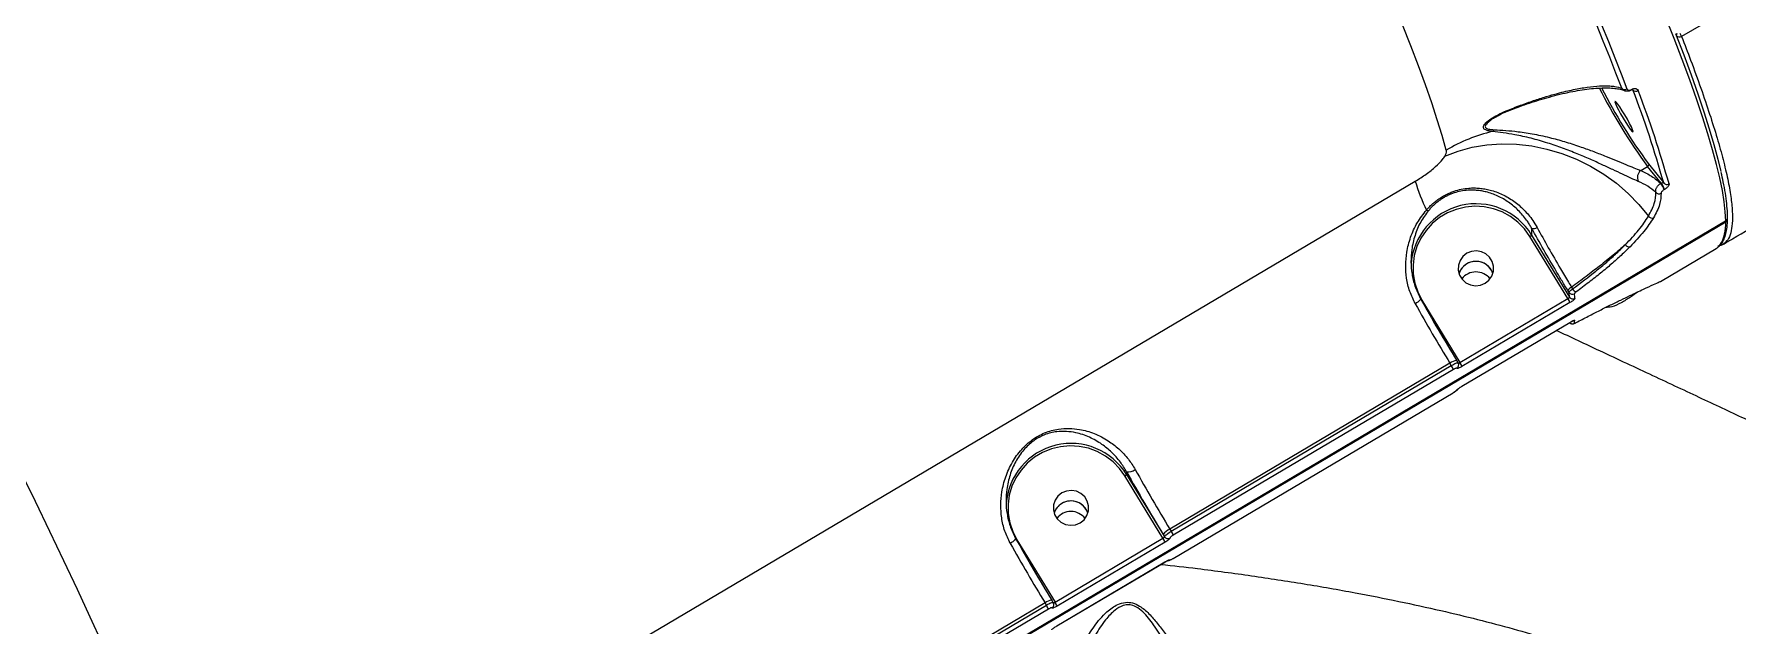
# Model space of a CAD drawing. Header units: millimetres. Extents: x -8607 to 7621, y -5747 to 4382.
# Drawn here: x 4353.5 to 4786.3, y 31.4 to 181.7 of the extents above; entities that cross this region are included whole.
import ezdxf

# ---------------------------------------------------------------- set-up
doc = ezdxf.new("R2010")
doc.units = ezdxf.units.MM
doc.layers.add('DIKOM_ОБЪЕКТ', color=7, linetype='Continuous')

msp = doc.modelspace()

# ---------------------------------------------------------------- linework, layer by layer
at = {"layer": 'DIKOM_ОБЪЕКТ', "color": 7, "linetype": 'Continuous', "lineweight": 15}
for p, q in [((4759.209, 167.616), (4759.313, 167.678)), ((4759.229, 167.502), (4759.333, 167.563)), ((4759.649, 167.623), (4759.594, 167.66)), ((4761.651, 147.079), (4763.403, 148.116)), ((4766.814, 143.859), (4763.403, 148.116)), ((4763.636, 148.746), (4767.472, 143.958)), ((4404.367, -33.172), (4704.376, 144.36)), ((4766.733, 143.811), (4766.814, 143.859)), ((4767.713, 142.299), (4767.632, 142.251)), ((4368.348, -111.213), (4783.217, 134.29)), ((4368.354, -111.196), (4783.223, 134.306)), ((4783.217, 134.29), (4783.223, 134.306)), ((4783.222, 133.96), (4368.353, -111.543)), ((4743.155, 114.533), (4733.499, 130.363)), ((4733.932, 132.448), (4733.927, 130.703)), ((4733.927, 130.703), (4743.556, 114.919)), ((4766.649, 118.918), (4780.801, 127.293)), ((4744.06, 117.47), (4744.344, 117.005)), ((4706.069, 114.131), (4715.726, 98.301)), ((4715.726, 98.301), (4743.155, 114.533)), ((4743.669, 113.522), (4716.24, 97.29)), ((4743.428, 116.101), (4743.12, 116.606)), ((4716.223, 92.259), (4743.652, 108.49)), ((4716.228, 92.27), (4743.658, 108.501)), ((4743.652, 108.49), (4743.658, 108.501)), ((4713.196, 98.101), (4642.051, 56.001)), ((4642.391, 55.443), (4713.535, 97.544)), ((4714.05, 96.535), (4642.905, 54.434)), ((4713.535, 97.544), (4713.196, 98.101)), ((4715.261, 98.21), (4714.902, 98.797)), ((4716.222, 92.259), (4716.228, 92.27)), ((4642.886, 48.538), (4714.03, 90.638)), ((4642.891, 48.548), (4714.036, 90.648)), ((4714.03, 90.638), (4714.036, 90.648)), ((4640.295, 53.664), (4630.639, 69.494)), ((4631.069, 70.534), (4631.067, 69.834)), ((4631.067, 69.834), (4640.336, 54.641)), ((4603.209, 53.263), (4612.866, 37.433)), ((4612.866, 37.433), (4640.295, 53.664)), ((4640.809, 52.654), (4613.38, 36.422)), ((4640.336, 54.641), (4640.696, 54.05)), ((4642.051, 56.001), (4642.391, 55.443)), ((4613.363, 31.39), (4640.792, 47.622)), ((4613.368, 31.401), (4640.797, 47.633)), ((4640.792, 47.622), (4640.797, 47.633)), ((4642.886, 48.538), (4642.891, 48.548)), ((4610.336, 37.233), (4539.191, -4.868)), ((4539.531, -5.425), (4610.675, 36.676)), ((4611.19, 35.666), (4540.045, -6.434)), ((4610.675, 36.676), (4610.336, 37.233)), ((4612.401, 37.341), (4612.042, 37.929)), ((4613.362, 31.39), (4613.368, 31.401))]:
    msp.add_line(p, q, dxfattribs=at)
at = {"layer": 'DIKOM_ОБЪЕКТ', "color": 7, "linetype": 'Continuous', "lineweight": 15, "flags": 128}
for points in [[(5058.554, 269.166), (5044.626, 268.315), (5030.669, 267.118), (5016.692, 265.577), (5002.704, 263.693), (4988.713, 261.466), (4974.73, 258.898), (4960.764, 255.991), (4946.823, 252.747), (4932.916, 249.169), (4919.054, 245.257), (4905.244, 241.015), (4891.497, 236.446), (4877.82, 231.552), (4864.223, 226.337), (4850.715, 220.805), (4837.305, 214.958), (4824.001, 208.801), (4810.812, 202.338), (4797.748, 195.572), (4784.815, 188.509), (4772.024, 181.153)], [(4756.846, 167.99), (4755.363, 171.854), (4753.791, 175.852), (4752.132, 179.984), (4750.385, 184.246), (4748.552, 188.637), (4746.633, 193.156), (4744.63, 197.799), (4742.542, 202.566)], [(4743.818, 202.458), (4745.91, 197.681), (4747.918, 193.027), (4749.841, 188.498), (4751.678, 184.097), (4753.428, 179.826), (4755.092, 175.685), (4756.667, 171.678), (4758.153, 167.805)], [(4783.223, 134.306), (4783.122, 136.585), (4782.838, 139.161), (4782.373, 142.031), (4781.727, 145.192), (4780.899, 148.644), (4779.892, 152.381), (4778.705, 156.403), (4777.339, 160.703), (4775.796, 165.281), (4774.078, 170.13), (4772.185, 175.248), (4770.119, 180.631), (4767.881, 186.272)], [(4712.265, 152.267), (4711.208, 155.988), (4709.971, 159.992), (4708.556, 164.275), (4706.964, 168.833), (4705.196, 173.662), (4703.253, 178.757), (4701.139, 184.113)], [(4770.492, 181.871), (4772.553, 176.502), (4774.442, 171.396), (4776.156, 166.558), (4777.695, 161.992), (4779.057, 157.701), (4780.242, 153.69), (4781.247, 149.961), (4781.998, 146.848)], [(4759.398, 157.112), (4759.644, 156.916), (4759.707, 157.033), (4759.583, 157.455), (4759.281, 158.147), (4758.826, 159.054), (4758.255, 160.101), (4757.614, 161.204), (4756.955, 162.274), (4756.331, 163.223), (4755.794, 163.976), (4755.386, 164.47), (4755.14, 164.667), (4755.077, 164.55), (4755.201, 164.128), (4755.503, 163.435), (4755.958, 162.529), (4756.529, 161.482), (4757.17, 160.379), (4757.829, 159.309), (4758.452, 158.36), (4758.99, 157.607), (4759.398, 157.112)], [(4759.206, 167.508), (4759.218, 167.502), (4759.227, 167.501), (4759.229, 167.502)], [(4728.059, 162.252), (4728.017, 162.236), (4727.974, 162.222)], [(4711.911, 150.763), (4715.291, 152.042), (4718.839, 152.989), (4722.52, 153.595), (4726.297, 153.854), (4730.132, 153.764), (4733.989, 153.324), (4737.829, 152.54), (4741.615, 151.42), (4745.308, 149.973), (4748.872, 148.216), (4752.272, 146.164), (4755.476, 143.839), (4758.45, 141.263), (4761.165, 138.462), (4763.595, 135.463)], [(4733.499, 130.363), (4732.117, 132.286), (4730.46, 133.984), (4728.565, 135.421), (4726.474, 136.563), (4724.233, 137.385), (4721.892, 137.869), (4719.505, 138.004), (4717.124, 137.787), (4714.802, 137.223), (4712.591, 136.325), (4710.542, 135.112), (4708.698, 133.612), (4707.103, 131.857), (4705.79, 129.888), (4704.79, 127.749), (4704.125, 125.486), (4703.81, 123.151), (4703.852, 120.796), (4704.25, 118.474), (4704.994, 116.235), (4706.069, 114.131)], [(4717.466, 126.046), (4716.474, 125.25), (4715.749, 124.209), (4715.351, 123.01), (4715.313, 121.749), (4715.636, 120.528), (4716.296, 119.447), (4717.238, 118.592), (4718.387, 118.034), (4719.648, 117.817), (4720.921, 117.958), (4722.102, 118.448), (4723.095, 119.245), (4723.819, 120.285), (4724.217, 121.484), (4724.256, 122.745), (4723.932, 123.966), (4723.272, 125.047), (4722.33, 125.902), (4721.181, 126.46), (4719.92, 126.677), (4718.647, 126.536), (4717.466, 126.046)], [(4705.643, 114.664), (4705.696, 114.564), (4705.681, 114.429), (4705.599, 114.264), (4705.453, 114.076), (4705.248, 113.871), (4704.993, 113.657), (4704.696, 113.444), (4704.37, 113.238)], [(4706.069, 114.131), (4705.986, 114.083), (4705.97, 114.075)], [(4630.639, 69.494), (4629.257, 71.417), (4627.6, 73.116), (4625.705, 74.552), (4623.613, 75.694), (4621.372, 76.516), (4619.032, 77.001), (4616.645, 77.136), (4614.264, 76.919), (4611.942, 76.355), (4609.731, 75.456), (4607.681, 74.244), (4605.838, 72.743), (4604.242, 70.989), (4602.93, 69.02), (4601.93, 66.88), (4601.265, 64.618), (4600.95, 62.283), (4600.992, 59.928), (4601.39, 57.605), (4602.134, 55.367), (4603.209, 53.263)], [(4349.945, 70.978), (4353.791, 63.123), (4357.495, 55.464), (4361.052, 48.005), (4364.461, 40.755), (4367.718, 33.721), (4370.819, 26.908)], [(4614.606, 65.178), (4613.613, 64.381), (4612.889, 63.341), (4612.491, 62.142), (4612.452, 60.881), (4612.776, 59.66), (4613.436, 58.579), (4614.378, 57.724), (4615.527, 57.165), (4616.788, 56.948), (4618.061, 57.09), (4619.242, 57.579), (4620.234, 58.376), (4620.959, 59.416), (4621.357, 60.616), (4621.395, 61.877), (4621.072, 63.097), (4620.412, 64.179), (4619.47, 65.033), (4618.321, 65.592), (4617.06, 65.809), (4615.787, 65.667), (4614.606, 65.178)], [(4602.783, 53.795), (4602.836, 53.695), (4602.821, 53.56), (4602.739, 53.396), (4602.593, 53.207), (4602.388, 53.002), (4602.133, 52.789), (4601.836, 52.575), (4601.51, 52.369)], [(4603.209, 53.263), (4603.126, 53.215), (4603.11, 53.207)]]:
    msp.add_lwpolyline(points, dxfattribs=at)
at = {"layer": 'DIKOM_ОБЪЕКТ', "color": 7, "linetype": 'Continuous', "lineweight": 15}
for centre, radius, start, end in [((4771.273, 181.475), 0.598, 139.474, 188.99581), ((4766.166, 178.601), 6.39, 23.5469, 31.08845), ((4771.476, 181.988), 0.998, 217.41027, 303.28872), ((4879.061, 233.173), 143.567, 206.9529, 216.3314), ((4872.039, 228.913), 134.826, 206.81666, 216.48409), ((4757.606, 168.655), 1.011, 221.19767, 302.74604), ((4759.083, 167.535), 0.15, 347.35539, 33.03357), ((4759.187, 167.596), 0.15, 347.35539, 33.03357), ((4760.451, 168.221), 1, 216.68349, 302.97572), ((4506.928, 70.95), 270.58, 15.65358, 20.93333), ((4507.672, 70.478), 271.226, 15.65358, 20.93333), ((4727.757, 163.038), 0.845, 251.69241, 284.88305), ((4733.672, 116.061), 42.061, 103.32891, 120.59369), ((4723.165, 158.42), 1.644, 299.52457, 323.32301), ((4763.176, 148.558), 0.497, 297.13277, 22.20586), ((4749.951, 157.806), 47.518, 196.43695, 205.91441), ((4763.136, 145.282), 2.331, 129.57406, 204.2849), ((4761.008, 139.472), 7.183, 22.76198, 37.15909), ((4761.089, 139.52), 7.183, 22.76198, 37.15909), ((4768.31, 144.519), 1.008, 213.80812, 301.56248), ((4719.807, 122.093), 16.538, 31.37204, 175.93937), ((4766.298, 142.204), 1.032, 217.73077, 299.83787), ((4707.618, 137.728), 0.8, 239.47299, 282.29013), ((4764.49, 136.082), 1.088, 214.68455, 291.56641), ((4782.127, 133.703), 1.125, 13.19364, 28.0368), ((4782.708, 135.15), 1, 300.61533, 0.26847), ((4782.725, 134.807), 0.982, 300.3992, 359.3174), ((4782.726, 135.153), 0.981, 300.38375, 0.14479), ((4782.707, 134.805), 1, 359.44967, 11.13969), ((4732.99, 131.445), 1.196, 295.18366, 321.63659), ((4734.502, 133.932), 1.59, 248.99163, 301.53499), ((4773.711, 133.247), 9.538, 327.65274, 4.28987), ((4758.719, 128.816), 1.124, 210.0562, 280.5195), ((4778.964, 130.358), 3.573, 300.93288, 321.70205), ((4719.777, 119.497), 4.516, 18.07975, 161.64793), ((4719.713, 119.543), 4.44, 120.48645, 161.9528), ((4719.771, 116.791), 4.537, 37.63657, 142.09111), ((4719.78, 119.498), 4.514, 18.07747, 120.93118), ((4745.264, 115.217), 2.555, 118.11161, 147.05466), ((4745.654, 117.646), 1.458, 206.07536, 253.74824), ((5087.201, 326.305), 438.128, 209.09844, 211.38994), ((5107.614, 338.384), 460.035, 209.09844, 211.38994), ((4739.206, 111.886), 4.754, 20.1253, 33.82327), ((4699.266, 110.738), 44.487, 5.39278, 6.92453), ((4744.282, 116.64), 1.009, 212.28604, 300.88988), ((4744.41, 115.455), 1.009, 212.12904, 300.82967), ((4700.532, 110.398), 44.593, 5.39278, 6.92453), ((4744.271, 109.157), 1.006, 225.5118, 300.54023), ((4744.403, 109.914), 1.005, 274.51601, 300.58377), ((4733.023, 110.736), 12.01, 348.2518, 351.9249), ((4715.147, 95.758), 3.049, 94.59755, 129.78179), ((4709.547, 94.877), 4.798, 20.21814, 33.77621), ((4714.435, 97.679), 0.977, 300.25129, 5.34375), ((4714.451, 97.676), 0.961, 5.6371, 31.62494), ((4711.776, 95.655), 4.754, 20.1253, 33.82327), ((4714.409, 92.149), 0.991, 300.5817, 323.64458), ((4616.947, 61.225), 16.538, 31.37204, 175.93937), ((4630.13, 70.577), 1.196, 295.18366, 321.63659), ((4631.462, 73.287), 2.781, 261.88643, 309.36289), ((5033.041, 294.254), 460.035, 209.09844, 211.38994), ((5016.056, 284.204), 438.128, 209.09844, 211.38994), ((4616.917, 58.628), 4.516, 18.07765, 161.65003), ((4616.853, 58.675), 4.44, 120.48645, 161.9528), ((4616.92, 58.629), 4.514, 18.07747, 120.93118), ((4616.911, 55.922), 4.537, 37.63626, 142.09142), ((4984.34, 265.436), 438.128, 209.09844, 211.38994), ((5004.754, 277.515), 460.035, 209.09844, 211.38994), ((4636.345, 51.018), 4.754, 20.1253, 33.82327), ((4644.086, 51.672), 4.783, 115.18366, 141.63659), ((4641.55, 54.587), 1.009, 212.12904, 300.82967), ((4638.402, 52.776), 4.798, 20.21814, 33.77621), ((4641.543, 49.045), 1.005, 274.51601, 300.58377), ((4612.287, 34.89), 3.049, 94.59755, 129.78179), ((4606.687, 34.008), 4.798, 20.21814, 33.77621), ((4611.575, 36.811), 0.977, 300.25129, 5.34375), ((4611.591, 36.808), 0.961, 5.6371, 31.62494), ((4608.916, 34.786), 4.754, 20.1253, 33.82327)]:
    msp.add_arc(centre, radius, start, end, dxfattribs=at)
for points, knots in [([(4366.638, -112.152), (4366.609, -111.312), (4366.534, -109.106), (4365.893, -104.69), (4364.62, -98.86), (4362.82, -92.291), (4360.625, -85.303), (4358.035, -77.805), (4355.136, -69.97), (4351.632, -61.002), (4347.439, -50.781), (4342.55, -39.378), (4337.296, -27.552), (4331.891, -15.739), (4326.248, -3.708), (4320.481, 8.331), (4314.004, 21.6), (4306.755, 36.173), (4298.81, 51.85), (4290.691, 67.604), (4282.687, 82.909), (4274.627, 98.116), (4266.642, 113.003), (4258.041, 128.857), (4248.803, 145.69), (4239.078, 163.198), (4229.4, 180.43), (4220.081, 196.851), (4210.895, 212.883), (4201.967, 228.323), (4192.249, 244.982), (4181.733, 262.834), (4170.62, 281.497), (4159.748, 299.566), (4149.445, 316.52), (4139.443, 332.821), (4129.861, 348.291), (4119.732, 364.494), (4109.086, 381.345), (4098.159, 398.439), (4087.655, 414.681), (4077.868, 429.637), (4068.52, 443.755), (4059.713, 456.9), (4051.047, 469.689), (4045.461, 477.797), (4042.613, 481.931)], [0, 0, 0, 0, 0.0156509, 0.0410528, 0.0664547, 0.0899044, 0.1133542, 0.1348277, 0.1563011, 0.1771003, 0.2025022, 0.227904, 0.2513538, 0.2748036, 0.2962771, 0.3177505, 0.3385497, 0.3639515, 0.3893534, 0.4128032, 0.436253, 0.4577264, 0.4791999, 0.4999991, 0.5244807, 0.5489623, 0.5715463, 0.5941304, 0.614795, 0.6354597, 0.6554668, 0.6808687, 0.7062706, 0.7297205, 0.7531703, 0.7746438, 0.7961173, 0.8169165, 0.8423185, 0.8677204, 0.8911702, 0.9146201, 0.9360936, 0.9575671, 0.9783663, 1, 1, 1, 1]), ([(4043.726, 481.867), (4046.567, 477.742), (4052.933, 468.502), (4063.171, 453.363), (4074.389, 436.534), (4085.872, 419.059), (4097.557, 401.036), (4109.392, 382.544), (4121.342, 363.637), (4133.388, 344.34), (4145.509, 324.691), (4157.667, 304.755), (4169.804, 284.625), (4181.864, 264.395), (4193.662, 244.375), (4205.18, 224.603), (4216.411, 205.105), (4227.467, 185.689), (4238.303, 166.438), (4248.87, 147.437), (4259.266, 128.503), (4269.456, 109.686), (4279.413, 91.028), (4288.984, 72.818), (4298.123, 55.139), (4306.788, 38.074), (4314.948, 21.683), (4322.578, 6.007), (4329.677, -8.942), (4336.226, -23.125), (4342.197, -36.477), (4347.56, -48.934), (4351.994, -59.72), (4355.615, -69), (4358.555, -76.973), (4361.065, -84.28), (4363.18, -91.012), (4364.804, -97.009), (4365.737, -100.829), (4365.989, -102.409), (4365.995, -102.451)], [0, 0, 0, 0, 0.0226412, 0.0507262, 0.0788997, 0.1071183, 0.1353369, 0.1635104, 0.1915954, 0.2196804, 0.2478539, 0.2760725, 0.3042911, 0.3324646, 0.3605496, 0.3875994, 0.4147283, 0.4418974, 0.4690665, 0.4961954, 0.5232452, 0.5513301, 0.5795036, 0.6077221, 0.6359406, 0.6641141, 0.692199, 0.7202839, 0.7484574, 0.7766759, 0.8048944, 0.8330679, 0.8611528, 0.8839097, 0.9066901, 0.9294705, 0.9522274, 0.9757827, 0.9993641, 1, 1, 1, 1]), ([(4772.024, 181.153), (4772.805, 179.124), (4774.575, 174.525), (4776.973, 167.908), (4779.22, 161.297), (4781.104, 155.244), (4782.635, 149.72), (4783.794, 144.76), (4784.574, 140.383), (4784.957, 136.635), (4784.952, 133.555), (4784.534, 131.188), (4784.022, 129.746), (4783.526, 129.286), (4783.42, 129.187)], [0, 0, 0, 0, 0.0704455, 0.1595879, 0.2488834, 0.3386439, 0.4285607, 0.5202706, 0.6121473, 0.7045307, 0.7970847, 0.8862271, 0.9755225, 1, 1, 1, 1]), ([(4727.491, 162.236), (4728.712, 162.724), (4731.166, 163.704), (4734.508, 164.881), (4737.648, 165.886), (4741.069, 166.855), (4744.622, 167.695), (4748.169, 168.312), (4751.275, 168.618), (4753.477, 168.612), (4755.376, 168.427), (4756.262, 168.163), (4756.846, 167.99)], [0, 0, 0, 0, 0.077204, 0.1552632, 0.2352624, 0.3156957, 0.4381019, 0.5613734, 0.6869532, 0.8131986, 0.8767617, 1, 1, 1, 1]), ([(4728.056, 162.259), (4728.805, 162.552), (4730.432, 163.186), (4732.824, 164.031), (4735.332, 164.851), (4737.901, 165.613), (4740.54, 166.322), (4743.148, 166.931), (4745.659, 167.419), (4748.034, 167.777), (4750.276, 168.004), (4752.372, 168.1), (4754.243, 168.058), (4755.804, 167.878), (4756.926, 167.63), (4757.394, 167.428), (4757.571, 167.352)], [0, 0, 0, 0, 0.0459213, 0.0996507, 0.1574624, 0.2204176, 0.2900705, 0.3649245, 0.4415099, 0.5210037, 0.6035763, 0.6895677, 0.7780423, 0.8643438, 0.9485064, 1, 1, 1, 1]), ([(4759.206, 167.508), (4759.097, 167.45), (4758.859, 167.323), (4758.435, 167.21), (4757.955, 167.198), (4757.423, 167.355), (4757.05, 167.648), (4756.893, 167.911), (4756.846, 167.99)], [0, 0, 0, 0, 0.1137204, 0.2493511, 0.4227181, 0.6134963, 0.8848304, 1, 1, 1, 1]), ([(4758.153, 167.805), (4758.22, 167.694), (4758.317, 167.531), (4758.601, 167.452), (4758.823, 167.462), (4759.033, 167.522), (4759.154, 167.587), (4759.209, 167.616)], [0, 0, 0, 0, 0.4299746, 0.6257729, 0.7881205, 0.905263, 1, 1, 1, 1]), ([(4759.635, 167.677), (4759.635, 167.682), (4759.635, 167.699), (4759.582, 167.692), (4759.505, 167.669), (4759.421, 167.631), (4759.355, 167.596), (4759.325, 167.579), (4759.31, 167.57)], [0, 0, 0, 0, 0.1599138, 0.5330176, 0.7838012, 0.9183931, 0.9598449, 1, 1, 1, 1]), ([(4759.313, 167.678), (4759.399, 167.723), (4759.591, 167.826), (4759.922, 167.918), (4760.286, 167.934), (4760.703, 167.811), (4760.913, 167.588), (4760.987, 167.402), (4760.996, 167.382)], [0, 0, 0, 0, 0.0933723, 0.2087465, 0.3720832, 0.5792995, 0.9536434, 1, 1, 1, 1]), ([(4723.975, 156.989), (4723.436, 157.075), (4722.497, 157.226), (4721.682, 157.667), (4721.596, 158.329), (4722.29, 159.228), (4723.566, 160.218), (4725.327, 161.278), (4726.721, 161.895), (4727.491, 162.236)], [0, 0, 0, 0, 0.1491214, 0.259638, 0.3716709, 0.4987894, 0.6508245, 0.8069667, 1, 1, 1, 1]), ([(4724.817, 160.666), (4724.624, 160.558), (4723.865, 160.132), (4722.882, 159.379), (4722.15, 158.559), (4722.134, 158.129), (4722.36, 157.82), (4723.003, 157.551), (4723.938, 157.479), (4724.484, 157.437)], [0, 0, 0, 0, 0.07676821, 0.30203193, 0.47982392, 0.59965556, 0.6330121, 0.78598673, 1, 1, 1, 1]), ([(4724.809, 160.68), (4725.124, 160.867), (4726.012, 161.391), (4727.077, 161.925), (4727.876, 162.209), (4727.966, 162.241)], [0, 0, 0, 0, 0.3283888, 0.9241079, 1, 1, 1, 1]), ([(4761.011, 144.324), (4760.417, 144.586), (4759.212, 145.117), (4757.017, 146.149), (4754.566, 147.308), (4751.806, 148.597), (4748.773, 149.964), (4745.39, 151.401), (4741.774, 152.809), (4737.832, 154.162), (4733.742, 155.329), (4729.965, 156.148), (4726.643, 156.664), (4724.869, 156.88), (4723.975, 156.989)], [0, 0, 0, 0, 0.0667256, 0.1352494, 0.2049105, 0.276176, 0.3547312, 0.4350094, 0.5258167, 0.6185684, 0.724745, 0.8332655, 0.9160271, 1, 1, 1, 1]), ([(4724.484, 157.437), (4725.42, 157.386), (4727.308, 157.281), (4730.739, 156.963), (4734.632, 156.361), (4738.75, 155.442), (4742.751, 154.318), (4746.344, 153.139), (4749.74, 151.902), (4752.723, 150.735), (4755.469, 149.612), (4757.824, 148.63), (4759.933, 147.752), (4761.074, 147.305), (4761.651, 147.079)], [0, 0, 0, 0, 0.0859449, 0.1732947, 0.2815781, 0.3919072, 0.4836887, 0.5771617, 0.6555654, 0.7354912, 0.8041126, 0.8741902, 0.9363593, 1, 1, 1, 1]), ([(4711.911, 150.763), (4712.114, 151.228), (4712.338, 151.742), (4712.29, 152.16), (4712.274, 152.231), (4712.265, 152.267)], [0, 0, 0, 0, 0.82175691, 0.90786643, 1, 1, 1, 1]), ([(4704.376, 144.36), (4705.323, 144.953), (4707.2, 146.127), (4709.619, 148.066), (4711.195, 149.652), (4711.723, 150.471), (4711.911, 150.763)], [0, 0, 0, 0, 0.2885643, 0.5716288, 0.8470383, 1, 1, 1, 1]), ([(4765.482, 141.572), (4764.829, 142.094), (4763.515, 143.144), (4761.849, 143.929), (4761.011, 144.324)], [0, 0, 0, 0, 0.4974093, 1, 1, 1, 1]), ([(4761.651, 147.079), (4762.605, 146.621), (4764.525, 145.699), (4765.994, 144.443), (4766.733, 143.811)], [0, 0, 0, 0, 0.4968581, 1, 1, 1, 1]), ([(4765.482, 141.572), (4765.452, 141.732), (4765.391, 142.051), (4765.593, 142.644), (4765.987, 143.215), (4766.411, 143.602), (4766.67, 143.77), (4766.733, 143.811)], [0, 0, 0, 0, 0.2415762, 0.4834026, 0.7164086, 0.9306358, 1, 1, 1, 1]), ([(4766.814, 143.859), (4766.834, 143.87), (4766.867, 143.889), (4766.934, 143.921), (4766.992, 143.943), (4767.093, 143.976), (4767.225, 144.002), (4767.373, 144.004), (4767.437, 143.974), (4767.472, 143.958)], [0, 0, 0, 0, 0.04477641, 0.07422025, 0.15354714, 0.19409569, 0.37902454, 0.66132276, 1, 1, 1, 1]), ([(4768.838, 143.66), (4768.841, 143.571), (4768.846, 143.403), (4768.637, 143.067), (4768.339, 142.752), (4768.022, 142.493), (4767.806, 142.358), (4767.713, 142.299)], [0, 0, 0, 0, 0.279175, 0.5294196, 0.7216381, 0.8794287, 1, 1, 1, 1]), ([(4783.708, 135.155), (4783.701, 135.528), (4783.682, 136.627), (4783.521, 138.641), (4783.161, 141.294), (4782.697, 143.926), (4782.28, 145.789), (4782.101, 146.584)], [0, 0, 0, 0, 0.1214928, 0.3573173, 0.592134, 0.8259609, 1, 1, 1, 1]), ([(4707.212, 137.039), (4707.442, 137.294), (4707.904, 137.805), (4708.665, 138.532), (4709.48, 139.227), (4710.346, 139.871), (4711.254, 140.459), (4712.205, 140.986), (4713.203, 141.452), (4714.491, 141.943), (4716.083, 142.376), (4717.786, 142.618), (4719.32, 142.674), (4720.679, 142.609), (4722.031, 142.431), (4723.463, 142.122), (4724.957, 141.66), (4726.503, 141.018), (4728.002, 140.228), (4729.426, 139.304), (4730.761, 138.26), (4732.007, 137.101), (4733.166, 135.817), (4734.31, 134.325), (4734.971, 133.195), (4735.333, 132.577)], [0, 0, 0, 0, 0.03010318, 0.06034361, 0.09107593, 0.12201025, 0.15216048, 0.18255007, 0.21372343, 0.24517375, 0.2994919, 0.35501551, 0.39532884, 0.43595984, 0.47746708, 0.51923098, 0.57015426, 0.62145953, 0.67389865, 0.72670341, 0.77808916, 0.82980253, 0.88254511, 0.93564397, 1, 1, 1, 1]), ([(4733.932, 132.448), (4733.766, 132.743), (4733.433, 133.334), (4732.769, 134.35), (4731.923, 135.482), (4730.849, 136.69), (4729.673, 137.808), (4728.418, 138.81), (4727.1, 139.687), (4725.72, 140.442), (4724.261, 141.076), (4722.853, 141.535), (4721.524, 141.843), (4720.285, 142.029), (4719.005, 142.114), (4717.57, 142.083), (4715.975, 141.878), (4714.533, 141.503), (4713.39, 141.08), (4712.541, 140.698), (4711.705, 140.252), (4711.088, 139.866), (4710.48, 139.449), (4709.882, 139), (4709.138, 138.359), (4708.433, 137.676), (4708.004, 137.19), (4707.788, 136.947)], [0, 0, 0, 0, 0.0326316, 0.0653421, 0.1176587, 0.1702901, 0.2238972, 0.2778368, 0.3296012, 0.3816766, 0.4347786, 0.4882641, 0.5287177, 0.5693875, 0.6108379, 0.6526189, 0.7059298, 0.7604473, 0.7877055, 0.8151927, 0.8434263, 0.8719208, 0.8800727, 0.9095323, 0.9392219, 0.9695266, 1, 1, 1, 1]), ([(4763.595, 135.463), (4764.182, 136.571), (4765.37, 138.814), (4765.444, 140.645), (4765.482, 141.572)], [0, 0, 0, 0, 0.4938176, 1, 1, 1, 1]), ([(4766.812, 141.308), (4766.777, 140.386), (4766.707, 138.518), (4765.501, 136.229), (4764.89, 135.07)], [0, 0, 0, 0, 0.4938716, 1, 1, 1, 1]), ([(4767.632, 142.251), (4767.579, 142.218), (4767.441, 142.133), (4767.224, 141.961), (4767, 141.736), (4766.836, 141.496), (4766.82, 141.371), (4766.812, 141.308)], [0, 0, 0, 0, 0.1010885, 0.2613491, 0.4607039, 0.7265488, 1, 1, 1, 1]), ([(4704.37, 113.238), (4703.87, 114.271), (4702.851, 116.373), (4702.109, 119.696), (4701.875, 123.035), (4702.174, 126.533), (4703.108, 130.176), (4704.688, 133.808), (4706.394, 135.992), (4707.212, 137.039)], [0, 0, 0, 0, 0.12953857, 0.26350646, 0.39383509, 0.5268955, 0.68604446, 0.84953542, 1, 1, 1, 1]), ([(4707.788, 136.947), (4707.066, 135.976), (4705.558, 133.949), (4704.205, 130.589), (4703.426, 127.213), (4703.212, 123.915), (4703.475, 120.815), (4704.198, 117.673), (4705.157, 115.676), (4705.643, 114.664)], [0, 0, 0, 0, 0.14637606, 0.30549721, 0.46899151, 0.60089565, 0.7350963, 0.8657016, 1, 1, 1, 1]), ([(4757.747, 128.253), (4758.356, 128.881), (4759.577, 130.141), (4761.144, 131.97), (4762.525, 133.76), (4763.238, 134.894), (4763.595, 135.463)], [0, 0, 0, 0, 0.2463772, 0.494156, 0.7463228, 1, 1, 1, 1]), ([(4764.89, 135.07), (4764.143, 133.926), (4762.632, 131.611), (4760.17, 129.021), (4758.924, 127.711)], [0, 0, 0, 0, 0.4941711, 1, 1, 1, 1]), ([(4782.022, 128.395), (4782.078, 128.454), (4782.415, 128.804), (4782.848, 129.681), (4783.324, 131.043), (4783.63, 132.72), (4783.68, 134.086), (4783.707, 134.795)], [0, 0, 0, 0, 0.0440178, 0.26292, 0.4943446, 0.7376538, 1, 1, 1, 1]), ([(4782.51, 128.298), (4783.333, 128.782), (4787.082, 130.987), (4790.881, 133.178), (4793.881, 134.8), (4793.916, 134.819)], [0, 0, 0, 0, 0.2173232, 0.9908587, 1, 1, 1, 1]), ([(4743.12, 116.606), (4742.632, 117.41), (4741.652, 119.023), (4739.598, 122.473), (4736.947, 127.024), (4734.946, 130.622), (4733.932, 132.448)], [0, 0, 0, 0, 0.1531199, 0.3071268, 0.6485468, 1, 1, 1, 1]), ([(4735.333, 132.577), (4736.267, 130.886), (4738.161, 127.454), (4740.557, 123.325), (4742.291, 120.402), (4743.221, 118.852), (4743.812, 117.88), (4744.06, 117.47)], [0, 0, 0, 0, 0.3414674, 0.6929352, 0.8053024, 0.9180193, 1, 1, 1, 1]), ([(4757.747, 128.253), (4756.748, 127.379), (4754.738, 125.62), (4751.35, 122.897), (4747.798, 120.172), (4745.311, 118.374), (4744.06, 117.47)], [0, 0, 0, 0, 0.2598499, 0.5228404, 0.7602266, 1, 1, 1, 1]), ([(4744.344, 117.005), (4746.369, 118.527), (4749.432, 120.83), (4753.033, 123.853), (4755.556, 126.097), (4757.024, 127.542), (4757.747, 128.253)], [0, 0, 0, 0, 0.3951692, 0.5979227, 0.8021689, 1, 1, 1, 1]), ([(4758.924, 127.711), (4758.187, 126.986), (4756.714, 125.541), (4754.196, 123.3), (4751.452, 121.003), (4748.476, 118.646), (4746.325, 117.048), (4745.246, 116.246)], [0, 0, 0, 0, 0.1978344, 0.3948167, 0.593168, 0.7958375, 1, 1, 1, 1]), ([(4783.42, 129.187), (4783.164, 128.875), (4782.598, 128.182), (4781.732, 127.996), (4781.256, 127.894)], [0, 0, 0, 0, 0.4508551, 1, 1, 1, 1]), ([(4743.428, 116.101), (4743.429, 116.114), (4743.432, 116.173), (4743.544, 116.34), (4743.859, 116.644), (4744.182, 116.885), (4744.344, 117.005)], [0, 0, 0, 0, 0.0818929, 0.3880463, 0.6939649, 1, 1, 1, 1]), ([(4758.895, 115.311), (4760.112, 115.888), (4762.574, 117.055), (4764.085, 117.749), (4764.85, 118.099)], [0, 0, 0, 0, 0.4941765, 1, 1, 1, 1]), ([(4764.85, 118.099), (4765.465, 118.381), (4766.525, 118.865), (4766.607, 118.913), (4766.641, 118.932)], [0, 0, 0, 0, 0.5807366, 1, 1, 1, 1]), ([(4743.155, 114.533), (4743.203, 114.563), (4743.299, 114.622), (4743.423, 114.721), (4743.513, 114.812), (4743.556, 114.879), (4743.556, 114.908), (4743.556, 114.919)], [0, 0, 0, 0, 0.2139775, 0.4281717, 0.6427849, 0.8579017, 1, 1, 1, 1]), ([(4744.928, 114.589), (4744.924, 114.562), (4744.913, 114.496), (4744.767, 114.318), (4744.483, 114.069), (4744.102, 113.789), (4743.814, 113.611), (4743.669, 113.522)], [0, 0, 0, 0, 0.1418471, 0.3567284, 0.5713333, 0.7857186, 1, 1, 1, 1]), ([(4745.246, 116.246), (4745.166, 116.185), (4745.005, 116.061), (4744.852, 115.903), (4744.799, 115.814), (4744.8, 115.781), (4744.8, 115.774)], [0, 0, 0, 0, 0.3056925, 0.6116133, 0.9180226, 1, 1, 1, 1]), ([(4745.227, 108.454), (4746.272, 108.999), (4748.359, 110.088), (4751.282, 111.574), (4754.037, 112.951), (4756.616, 114.216), (4758.134, 114.945), (4758.895, 115.311)], [0, 0, 0, 0, 0.1976813, 0.3947, 0.5930892, 0.7957984, 1, 1, 1, 1]), ([(4760.964, 116.288), (4760.324, 115.833), (4758.897, 114.819), (4756.691, 113.457), (4754.55, 112.377), (4753.27, 112.328), (4752.759, 112.308)], [0, 0, 0, 0, 0.2318135, 0.5167601, 0.8072216, 1, 1, 1, 1]), ([(4743.573, 108.438), (4743.61, 108.395), (4743.711, 108.278), (4743.936, 108.177), (4744.184, 108.122), (4744.405, 108.127), (4744.59, 108.164), (4744.796, 108.235), (4744.98, 108.315), (4745.159, 108.413), (4745.209, 108.44)], [0, 0, 0, 0, 0.0837115, 0.2296688, 0.3549127, 0.4662113, 0.5679235, 0.6756445, 0.9102025, 1, 1, 1, 1]), ([(4743.658, 108.501), (4743.752, 108.556), (4743.99, 108.695), (4744.349, 108.883), (4744.669, 109.028), (4744.882, 109.095), (4744.904, 109.064), (4744.914, 109.049)], [0, 0, 0, 0, 0.1406201, 0.3550994, 0.5698681, 0.7848826, 1, 1, 1, 1]), ([(4743.73, 108.533), (4743.798, 108.574), (4744.001, 108.693), (4744.271, 108.831), (4744.464, 108.92), (4744.542, 108.949), (4744.54, 108.948), (4744.539, 108.948)], [0, 0, 0, 0, 0.1760025, 0.5245038, 0.771769, 0.9353699, 1, 1, 1, 1]), ([(4744.782, 108.29), (4744.788, 108.281), (4744.801, 108.264), (4744.941, 108.313), (4745.1, 108.388), (4745.205, 108.442), (4745.227, 108.454)], [0, 0, 0, 0, 0.3067236, 0.613302, 0.919473, 1, 1, 1, 1]), ([(4843.839, 57.704), (4843.851, 57.714), (4843.881, 57.739), (4843.228, 58.092), (4841.942, 58.739), (4839.979, 59.689), (4837.375, 60.93), (4834.291, 62.385), (4830.854, 64), (4827.254, 65.687), (4823.319, 67.528), (4819.081, 69.51), (4814.454, 71.673), (4809.635, 73.926), (4804.686, 76.24), (4799.652, 78.595), (4794.328, 81.086), (4787.017, 84.509), (4777.356, 89.035), (4764.856, 94.894), (4752.508, 100.684), (4743.943, 104.699), (4740.206, 106.451)], [0, 0, 0, 0, 0.0321146, 0.0858445, 0.1400645, 0.1943841, 0.249084, 0.3038875, 0.3498746, 0.3959238, 0.4390099, 0.482096, 0.5253907, 0.5686853, 0.6069481, 0.6452109, 0.6836212, 0.7220315, 0.7953451, 0.8689516, 0.9428203, 1, 1, 1, 1]), ([(4713.535, 97.544), (4713.662, 97.617), (4713.98, 97.8), (4714.465, 98.041), (4714.902, 98.211), (4715.185, 98.272), (4715.225, 98.22), (4715.242, 98.198)], [0, 0, 0, 0, 0.1492904, 0.3770784, 0.6049922, 0.8329327, 1, 1, 1, 1]), ([(4714.927, 96.836), (4714.915, 96.853), (4714.892, 96.888), (4714.738, 96.863), (4714.516, 96.781), (4714.272, 96.663), (4714.113, 96.571), (4714.05, 96.535)], [0, 0, 0, 0, 0.21513871, 0.43017365, 0.64497936, 0.85947623, 1, 1, 1, 1]), ([(4716.24, 97.29), (4716.145, 97.236), (4715.906, 97.098), (4715.542, 96.921), (4715.209, 96.797), (4714.979, 96.757), (4714.944, 96.809), (4714.927, 96.836)], [0, 0, 0, 0, 0.1406201, 0.3550994, 0.5698681, 0.7848826, 1, 1, 1, 1]), ([(4715.399, 97.771), (4715.4, 97.79), (4715.404, 97.934), (4715.352, 98.1), (4715.261, 98.202), (4715.255, 98.209)], [0, 0, 0, 0, 0.1268592, 0.9358121, 1, 1, 1, 1]), ([(4715.278, 98.172), (4715.285, 98.163), (4715.299, 98.142), (4715.376, 98.147), (4715.49, 98.182), (4715.614, 98.238), (4715.694, 98.283), (4715.726, 98.301)], [0, 0, 0, 0, 0.1675823, 0.3958913, 0.6236986, 0.8510135, 1, 1, 1, 1]), ([(4714.03, 90.64), (4714.06, 90.657), (4714.22, 90.75), (4714.518, 90.941), (4714.866, 91.199), (4715.086, 91.36), (4715.201, 91.552), (4715.227, 91.593)], [0, 0, 0, 0, 0.0582207, 0.3174182, 0.5908324, 0.9114734, 1, 1, 1, 1]), ([(4714.036, 90.648), (4714.132, 90.707), (4714.325, 90.824), (4714.586, 91), (4714.785, 91.15), (4714.894, 91.25), (4714.908, 91.283), (4714.914, 91.295)], [0, 0, 0, 0, 0.21424003, 0.428583, 0.64317351, 0.85808196, 1, 1, 1, 1]), ([(4714.914, 91.295), (4714.922, 91.315), (4714.943, 91.363), (4715.106, 91.515), (4715.404, 91.741), (4715.794, 92.006), (4716.083, 92.182), (4716.228, 92.27)], [0, 0, 0, 0, 0.1418471, 0.3567284, 0.5713333, 0.7857186, 1, 1, 1, 1]), ([(4715.19, 91.553), (4715.19, 91.553), (4715.189, 91.553), (4715.232, 91.592), (4715.341, 91.679), (4715.553, 91.834), (4715.861, 92.04), (4716.103, 92.186), (4716.223, 92.258)], [0, 0, 0, 0, 0.0474128, 0.1511763, 0.3041693, 0.5041402, 0.754725, 1, 1, 1, 1]), ([(4601.51, 52.369), (4601.009, 53.403), (4599.991, 55.504), (4599.249, 58.827), (4599.015, 62.167), (4599.317, 65.664), (4600.236, 69.313), (4601.881, 72.944), (4604.138, 76.133), (4606.526, 78.334), (4608.584, 79.659), (4610.249, 80.466), (4611.987, 81.056), (4614.078, 81.495), (4616.478, 81.637), (4619.524, 81.332), (4622.879, 80.373), (4626.211, 78.666), (4629.12, 76.431), (4631.459, 73.99), (4632.672, 72.031), (4633.226, 71.137)], [0, 0, 0, 0, 0.0545824, 0.1110311, 0.1659464, 0.2220128, 0.2890718, 0.3579604, 0.4226727, 0.4774036, 0.5047497, 0.5330995, 0.5623538, 0.592382, 0.6398889, 0.6885844, 0.7592835, 0.8320596, 0.8901594, 0.9498675, 1, 1, 1, 1]), ([(4631.069, 70.534), (4630.552, 71.383), (4629.431, 73.223), (4627.283, 75.569), (4624.655, 77.723), (4621.61, 79.442), (4618.598, 80.454), (4615.816, 80.853), (4613.672, 80.809), (4611.763, 80.464), (4609.932, 79.884), (4608.411, 79.091), (4607.071, 78.153), (4606.055, 77.304), (4604.436, 75.605), (4602.748, 73.085), (4601.333, 69.725), (4600.568, 66.344), (4600.352, 63.047), (4600.615, 59.947), (4601.338, 56.805), (4602.296, 54.808), (4602.783, 53.795)], [0, 0, 0, 0, 0.0507145, 0.1099146, 0.1707241, 0.2426522, 0.3164734, 0.3637491, 0.4119877, 0.4400465, 0.4688585, 0.5101, 0.5210863, 0.5468187, 0.5734081, 0.6369338, 0.7046117, 0.7741497, 0.8302516, 0.8873303, 0.9428798, 1, 1, 1, 1]), ([(4640.295, 53.664), (4640.343, 53.694), (4640.439, 53.754), (4640.563, 53.853), (4640.653, 53.943), (4640.696, 54.011), (4640.696, 54.039), (4640.696, 54.05)], [0, 0, 0, 0, 0.2139775, 0.4281717, 0.6427849, 0.8579017, 1, 1, 1, 1]), ([(4640.696, 54.05), (4640.703, 54.083), (4640.72, 54.166), (4640.921, 54.394), (4641.303, 54.72), (4641.813, 55.089), (4642.198, 55.325), (4642.391, 55.443)], [0, 0, 0, 0, 0.1417164, 0.3563996, 0.5709512, 0.7854607, 1, 1, 1, 1]), ([(4642.068, 53.72), (4642.063, 53.694), (4642.053, 53.627), (4641.907, 53.45), (4641.623, 53.201), (4641.242, 52.92), (4640.954, 52.742), (4640.809, 52.654)], [0, 0, 0, 0, 0.1418471, 0.3567284, 0.5713333, 0.7857186, 1, 1, 1, 1]), ([(4642.905, 54.434), (4642.809, 54.375), (4642.617, 54.256), (4642.363, 54.069), (4642.175, 53.901), (4642.077, 53.783), (4642.07, 53.738), (4642.068, 53.72)], [0, 0, 0, 0, 0.21424, 0.428583, 0.6431735, 0.858082, 1, 1, 1, 1]), ([(4640.797, 47.633), (4640.892, 47.688), (4641.13, 47.826), (4641.488, 48.015), (4641.809, 48.159), (4642.022, 48.226), (4642.044, 48.196), (4642.054, 48.18)], [0, 0, 0, 0, 0.1406201, 0.3550994, 0.5698681, 0.7848826, 1, 1, 1, 1]), ([(4640.87, 47.665), (4640.938, 47.705), (4641.141, 47.825), (4641.411, 47.963), (4641.604, 48.052), (4641.682, 48.081), (4641.68, 48.08), (4641.679, 48.08)], [0, 0, 0, 0, 0.1760025, 0.5245038, 0.771769, 0.9353699, 1, 1, 1, 1]), ([(4641.737, 48.029), (4641.77, 48.033), (4641.871, 48.047), (4642.062, 48.113), (4642.336, 48.233), (4642.66, 48.403), (4642.854, 48.521), (4642.91, 48.555)], [0, 0, 0, 0, 0.07287486, 0.22693613, 0.55169097, 0.87011624, 1, 1, 1, 1]), ([(4642.054, 48.18), (4642.062, 48.17), (4642.076, 48.15), (4642.218, 48.195), (4642.431, 48.293), (4642.669, 48.419), (4642.828, 48.511), (4642.891, 48.548)], [0, 0, 0, 0, 0.2151387, 0.4301737, 0.6449794, 0.8594762, 1, 1, 1, 1]), ([(4639.797, 47.033), (4642.897, 46.686), (4650.707, 45.812), (4662.839, 44.165), (4676.218, 42.12), (4688.675, 39.938), (4700.233, 37.664), (4710.589, 35.397), (4720.264, 33.058), (4729.297, 30.663), (4737.995, 28.135), (4748.135, 24.906), (4759.376, 20.866), (4771.281, 15.881), (4782.126, 10.56), (4791.856, 4.918), (4800.415, -1.022), (4807.024, -6.618), (4812.051, -11.767), (4815.833, -16.401), (4818.979, -21.148), (4821.483, -26.012), (4823.332, -30.975), (4824.493, -36.039), (4825.013, -40.887), (4824.811, -44.067), (4824.719, -45.514)], [0, 0, 0, 0, 0.0269343, 0.0678454, 0.1090764, 0.1503857, 0.1867774, 0.2232235, 0.2562663, 0.289309, 0.3225181, 0.3557271, 0.4103156, 0.4650931, 0.5202486, 0.575649, 0.6312468, 0.6870933, 0.7264038, 0.7657834, 0.8054645, 0.8452159, 0.8853802, 0.9256166, 0.9661617, 1, 1, 1, 1]), ([(4610.675, 36.676), (4610.801, 36.748), (4611.12, 36.932), (4611.605, 37.172), (4612.042, 37.343), (4612.325, 37.404), (4612.365, 37.352), (4612.382, 37.33)], [0, 0, 0, 0, 0.1492904, 0.3770784, 0.6049922, 0.8329327, 1, 1, 1, 1]), ([(4612.067, 35.967), (4612.055, 35.985), (4612.032, 36.02), (4611.878, 35.994), (4611.656, 35.912), (4611.412, 35.794), (4611.253, 35.703), (4611.19, 35.666)], [0, 0, 0, 0, 0.2151387, 0.4301737, 0.6449794, 0.8594762, 1, 1, 1, 1]), ([(4613.38, 36.422), (4613.285, 36.368), (4613.046, 36.23), (4612.682, 36.052), (4612.349, 35.928), (4612.119, 35.889), (4612.084, 35.941), (4612.067, 35.967)], [0, 0, 0, 0, 0.1406201, 0.3550994, 0.5698681, 0.7848826, 1, 1, 1, 1]), ([(4612.539, 36.902), (4612.54, 36.922), (4612.544, 37.066), (4612.492, 37.231), (4612.401, 37.333), (4612.395, 37.341)], [0, 0, 0, 0, 0.1268592, 0.9358121, 1, 1, 1, 1]), ([(4612.418, 37.303), (4612.424, 37.295), (4612.439, 37.274), (4612.516, 37.279), (4612.63, 37.313), (4612.754, 37.369), (4612.834, 37.415), (4612.866, 37.433)], [0, 0, 0, 0, 0.16758229, 0.39589131, 0.6236986, 0.85101347, 1, 1, 1, 1]), ([(4622.822, 12.618), (4622.2, 13.077), (4620.936, 14.009), (4619.596, 15.755), (4618.733, 17.814), (4618.434, 20.515), (4618.952, 23.772), (4620.441, 27.544), (4622.354, 30.735), (4624.304, 33.214), (4625.817, 34.779), (4627.327, 35.999), (4628.864, 36.918), (4630.625, 37.474), (4632.577, 37.33), (4634.672, 36.365), (4636.794, 34.518), (4638.899, 32.087), (4640.998, 29.32), (4643.125, 26.31), (4644.532, 24.239), (4645.241, 23.197)], [0, 0, 0, 0, 0.0474451, 0.0964702, 0.1556877, 0.216598, 0.3039698, 0.3937355, 0.4858705, 0.5327862, 0.5800234, 0.6111504, 0.6426532, 0.679812, 0.7100501, 0.7403112, 0.7862717, 0.833655, 0.8820825, 0.9406757, 1, 1, 1, 1]), ([(4643.611, 22.4), (4643.61, 22.401), (4643.436, 22.704), (4642.483, 24.349), (4640.665, 27.436), (4638.52, 30.852), (4636.655, 33.372), (4635.201, 35.017), (4633.602, 36.282), (4632.369, 36.685), (4631.274, 36.792), (4629.857, 36.565), (4627.751, 35.237), (4625.347, 32.654), (4622.996, 29.082), (4621.219, 25.118), (4620.214, 22.418), (4620.116, 21.158), (4620.112, 21.118)], [0, 0, 0, 0, 0.000097, 0.0241842, 0.1308273, 0.2394902, 0.2852208, 0.3317215, 0.3800355, 0.4160384, 0.4202447, 0.460603, 0.5233651, 0.6153452, 0.7437254, 0.8743565, 0.9960114, 1, 1, 1, 1]), ([(4612.054, 30.427), (4612.062, 30.446), (4612.083, 30.495), (4612.246, 30.646), (4612.544, 30.873), (4612.934, 31.138), (4613.223, 31.313), (4613.368, 31.401)], [0, 0, 0, 0, 0.1418471, 0.3567284, 0.5713333, 0.7857186, 1, 1, 1, 1])]:
    msp.add_open_spline(points, degree=3, knots=knots, dxfattribs=at)

doc.saveas('drawing.dxf')
